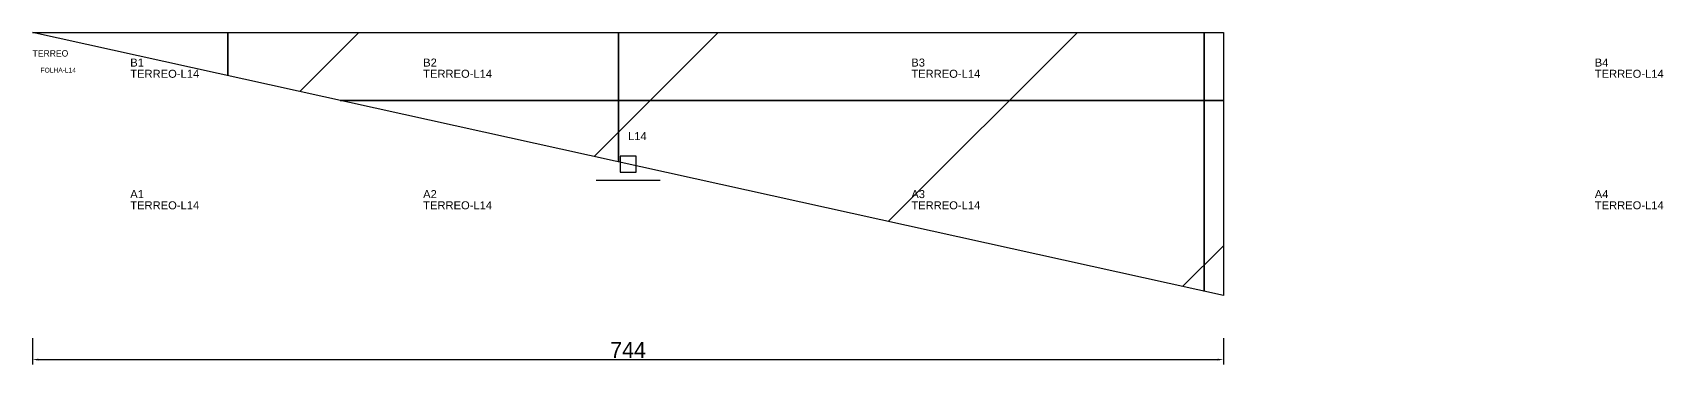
# Model space of a CAD drawing. Header units: metres. Extents: x 222 to 2461, y -6 to 202.
# Drawn here: x 222 to 1241, y -6 to 202 of the extents above; entities that cross this region are included whole.
import ezdxf

# ---------------------------------------------------------------- set-up
doc = ezdxf.new("R2010")
doc.units = ezdxf.units.M
for name, color, linetype in [('3', 3, 'CONTINUOUS'), ('AUX00', 7, 'CONTINUOUS'), ('COTA', 241, 'CONTINUOUS'), ('FOLHA', 255, 'CONTINUOUS'), ('Hachura', 251, 'CONTINUOUS'), ('NOMENCLATURA', 7, 'CONTINUOUS'), ('Nível', 160, 'CONTINUOUS'), ('Painéis', 200, 'CONTINUOUS'), ('Pilares', 5, 'CONTINUOUS'), ('SARR_2.2x7', 40, 'CONTINUOUS')]:
    doc.layers.add(name, color=color, linetype=linetype)
doc.styles.add('ARIAL', font='Arial.ttf')
doc.styles.add('STR_STANDARD', font='arial.ttf')
doc.dimstyles.new('EZ DXF', dxfattribs={"dimtxt": 10, "dimasz": 3.5, "dimexe": 3, "dimexo": 1.5, "dimgap": 1, "dimtad": 1, "dimdec": 1, "dimdsep": 46, "dimcen": 2.5, "dimazin": 3, "dimtfac": 1, "dimtmove": 0, "dimatfit": 3})

msp = doc.modelspace()

# ---------------------------------------------------------------- hatches: boundary and pattern name
at = {"layer": 'Hachura'}
h = msp.add_hatch(dxfattribs=at)
h.set_pattern_fill('ANSI31', scale=50)
h.paths.add_polyline_path([(222.2, 201.5), (966.2, 201.5), (966.2, 37)])
h = msp.add_hatch(dxfattribs=at)
h.set_pattern_fill('ANSI31', scale=50)
h.paths.add_polyline_path([(222.2, 201.5), (966.2, 201.5), (966.2, 37)])

# ---------------------------------------------------------------- linework, layer by layer
at = {"layer": '3'}
for points in [[(344.2, 174.53), (344.2, 201.5)], [(344.2, 174.53), (344.2, 201.5)], [(588.2, 120.58), (588.2, 201.5)], [(588.2, 120.58), (588.2, 201.5)], [(954.2, 39.65), (954.2, 201.5)], [(954.2, 39.65), (954.2, 201.5)], [(414.42, 159), (966.2, 159)], [(414.42, 159), (966.2, 159)]]:
    msp.add_lwpolyline(points, close=True, dxfattribs=at)
at = {"layer": 'Painéis', "color": 200}
for p, q in [((222.2, 201.5), (966.2, 201.5)), ((966.2, 37), (222.2, 201.5)), ((222.2, 201.5), (966.2, 201.5)), ((966.2, 37), (222.2, 201.5)), ((966.2, 201.5), (966.2, 37)), ((966.2, 201.5), (966.2, 37))]:
    msp.add_line(p, q, dxfattribs=at)
at = {"layer": 'Pilares'}
msp.add_lwpolyline([(589.2, 114.25), (599.2, 114.25), (599.2, 124.25), (589.2, 124.25)], close=True, dxfattribs=at)
msp.add_lwpolyline([(589.2, 114.25), (599.2, 114.25), (599.2, 124.25), (589.2, 124.25)], close=True, dxfattribs=at)
at = {"layer": 'SARR_2.2x7'}
msp.add_line((574.2, 109.25), (614.2, 109.25), dxfattribs=at)
msp.add_line((574.2, 109.25), (614.2, 109.25), dxfattribs=at)

# ---------------------------------------------------------------- texts
at = {"layer": '3', "style": 'STR_STANDARD'}
for s, p in [('B1', (283.2, 180.25)), ('B1', (283.2, 180.25)), ('B2', (466.2, 180.25)), ('B2', (466.2, 180.25)), ('B3', (771.2, 180.25)), ('B3', (771.2, 180.25)), ('B4', (1198.2, 180.25)), ('B4', (1198.2, 180.25)), ('A1', (283.2, 98)), ('A1', (283.2, 98)), ('A2', (466.2, 98)), ('A2', (466.2, 98)), ('A3', (771.2, 98)), ('A3', (771.2, 98)), ('A4', (1198.2, 98)), ('A4', (1198.2, 98))]:
    msp.add_text(s, height=5, dxfattribs=at).set_placement(p)
at = {"layer": 'AUX00', "style": 'STR_STANDARD'}
for p in [(283.2, 173.25), (283.2, 173.25), (466.2, 173.25), (466.2, 173.25), (771.2, 173.25), (771.2, 173.25), (1198.2, 173.25), (1198.2, 173.25), (283.2, 91), (283.2, 91), (466.2, 91), (466.2, 91), (771.2, 91), (771.2, 91), (1198.2, 91), (1198.2, 91)]:
    msp.add_text('TERREO-L14', height=5, dxfattribs=at).set_placement(p)
at = {"layer": 'FOLHA'}
msp.add_text('FOLHA-L14', height=3, dxfattribs=at).set_placement((227.2, 176.5))
msp.add_text('FOLHA-L14', height=3, dxfattribs=at).set_placement((227.2, 176.5))
at = {"layer": 'NOMENCLATURA', "insert": (594.2, 139.25), "char_height": 5, "attachment_point": 1, "style": 'ARIAL'}
msp.add_mtext('L14', dxfattribs=at)
msp.add_mtext('L14', dxfattribs=at)
at = {"layer": 'Nível'}
msp.add_text('TERREO', height=4, dxfattribs=at).set_placement((222.2, 186.5))
msp.add_text('TERREO', height=4, dxfattribs=at).set_placement((222.2, 186.5))

# ---------------------------------------------------------------- dimensions: what is measured, and where the dimension line sits
at = {"layer": 'COTA'}
msp.add_linear_dim(base=(222.2, -3), p1=(222.2, 12), p2=(966.2, 12), dimstyle='EZ DXF', dxfattribs=at).render()
msp.add_linear_dim(base=(222.2, -3), p1=(222.2, 12), p2=(966.2, 12), dimstyle='EZ DXF', dxfattribs=at).render()

doc.saveas('drawing.dxf')
